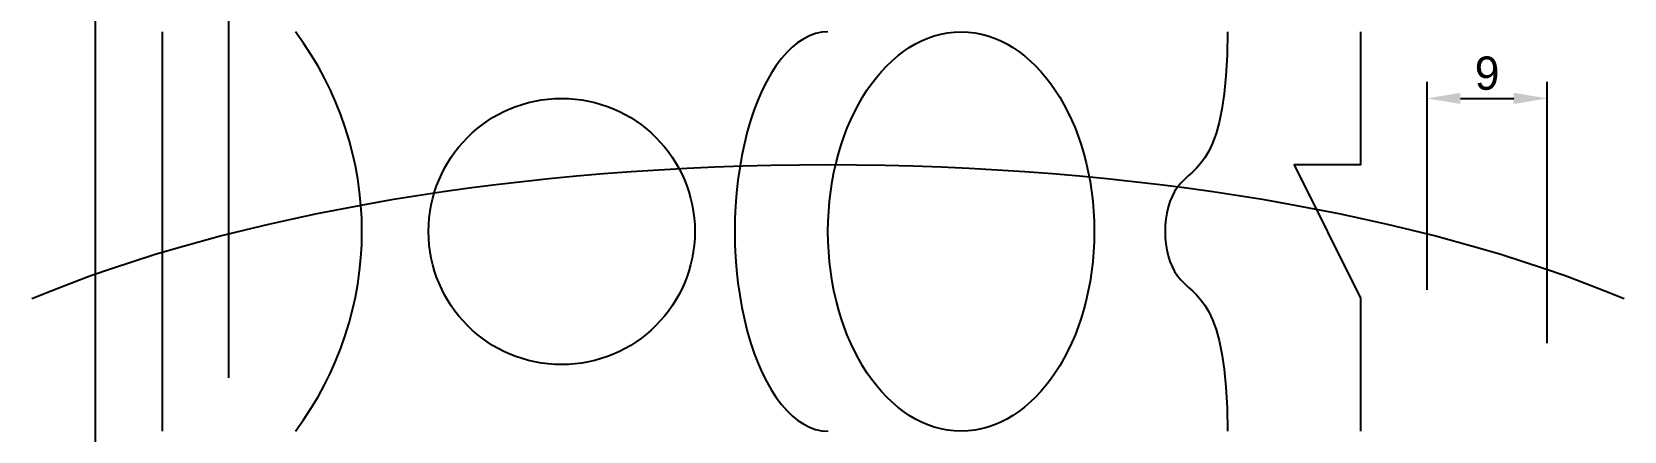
# Model space of a CAD drawing. Header units: millimetres. Extents: x 0 to 120, y 10 to 40.
import ezdxf

# ---------------------------------------------------------------- set-up
doc = ezdxf.new("R2010")
doc.units = ezdxf.units.MM
doc.layers.get('0').update_dxf_attribs({"lineweight": 25, "true_color": 0xffffff})
doc.layers.get('Defpoints').update_dxf_attribs({"true_color": 0xffffff})
doc.styles.add('QCADDimTextStyle', font='txt')
doc.dimstyles.new('QCADDimStyle', dxfattribs={"dimtxt": 2.5, "dimasz": 2.5, "dimexe": 1.25, "dimexo": 0.625, "dimtad": 1, "dimtoh": 1, "dimdec": 4, "dimzin": 0, "dimdsep": 46, "dimtxsty": 'QCADDimTextStyle', "dimcen": 0.09, "dimadec": 0, "dimazin": 0, "dimtfac": 1, "dimtdec": 4, "dimtofl": 0, "dimtmove": 0, "dimatfit": 3, "dimfxl": 1, "dimtolj": 1, "dimtzin": 0, "dimarcsym": 0})

# ---------------------------------------------------------------- blocks, each defined once
blk = doc.blocks.new('*D1')
at = {"color": 0, "lineweight": -2}
for p, q in [((105, 20.62), (105, 36.25)), ((114, 16.62), (114, 36.25)), ((107.5, 35), (111.5, 35))]:
    blk.add_line(p, q, dxfattribs=at)
at = {"color": 0}
for points in [[(107.5, 35.42), (107.5, 34.58), (105, 35)], [(111.5, 34.58), (111.5, 35.42), (114, 35)]]:
    blk.add_solid(points, dxfattribs=at)
at = {"layer": 'Defpoints', "color": 0}
for p in [(114, 35), (105, 20), (114, 16)]:
    blk.add_point(p, dxfattribs=at)
at = {"color": 0, "insert": (109.5, 36.88), "char_height": 2.5, "attachment_point": 5, "style": 'QCADDimTextStyle'}
blk.add_mtext('\\A1;9', dxfattribs=at)

msp = doc.modelspace()

# ---------------------------------------------------------------- linework, layer by layer
msp.add_line((10, 40), (10, 10))
msp.add_xline((5, 30), (0, 1))
msp.add_ray((15, 14), (0, 1))
msp.add_lwpolyline([(100, 40), (100, 30), (95, 30), (100, 20), (100, 10)])
msp.add_circle((40, 25), 10)
msp.add_arc((0, 25), 25, 323.1301024, 36.8698976)
for centre, major_axis, ratio, start_param, end_param in [((60, 25), (0, 15), 0.466666667, 0, 3.141592654), ((60, 0), (-80, 0), 0.375, 3.868234994, 5.556542966)]:
    msp.add_ellipse(centre, major_axis=major_axis, ratio=ratio, start_param=start_param, end_param=end_param)
msp.add_ellipse((70, 25), major_axis=(0, 15), ratio=0.666666667)
msp.add_open_spline([(90, 40), (90, 30), (85, 30), (85, 20), (90, 20), (90, 10)], degree=3)

# ---------------------------------------------------------------- dimensions: what is measured, and where the dimension line sits
dim = msp.add_linear_dim(base=(114, 35), p1=(105, 20), p2=(114, 16), dimstyle='QCADDimStyle', override={"dimtxt": 2.5, "dimasz": 2.5, "dimexe": 1.25, "dimexo": 0.625, "dimgap": 0.625, "dimzin": 8, "dimclrd": 0, "dimclre": 0, "dimclrt": 0, "dimazin": 2, "dimtmove": 2})
dim.commit()
dim.dimension.update_dxf_attribs({"geometry": '*D1', "text_midpoint": (109.5, 36.875)})

doc.saveas('drawing.dxf')
